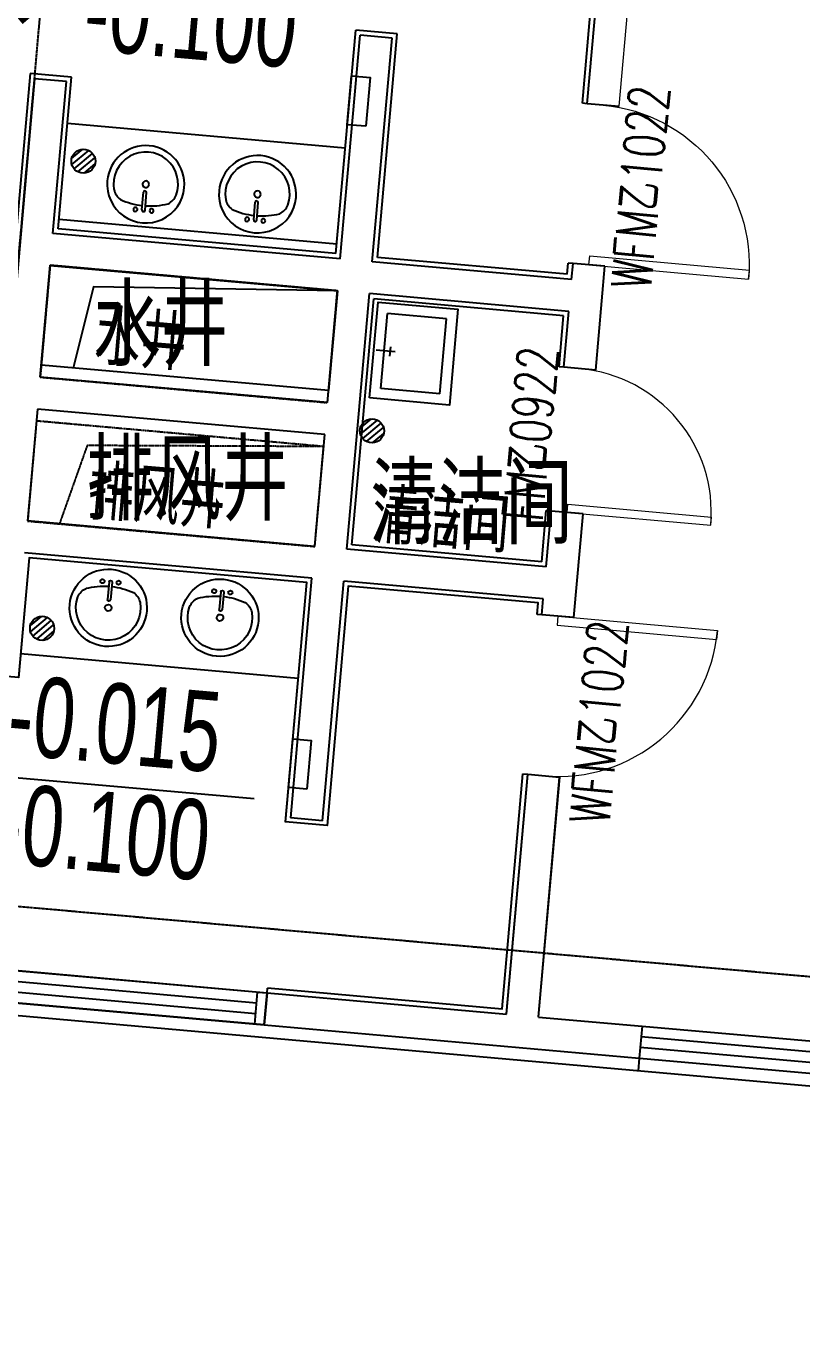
# Model space of a CAD drawing. Header units: millimetres. Extents: x -174040 to 151923, y -227569 to 142020.
# Drawn here: x -61603 to -56764, y 2727 to 10954 of the extents above; entities that cross this region are included whole.
import ezdxf
from ezdxf.enums import TextEntityAlignment as Align

# ---------------------------------------------------------------- set-up
doc = ezdxf.new("R2010")
doc.units = ezdxf.units.MM
doc.header["$LTSCALE"] = 5
for name, pattern in [('E-RG-1F$0$$0$DOTE', [2.42, 2, -0.2, 0.02, -0.2]), ('E1-RW-1F$0$DASH', [0.35, 0.25, -0.1]), ('XRE2$0$HIDDEN', [0.375, 0.25, -0.125]), ('管井留洞1F$0$DASH', [0.35, 0.25, -0.1])]:
    doc.linetypes.add(name, pattern=pattern)
for name, color, linetype in [('00外装饰面', 21, 'Continuous'), ('A-SYMB-DOOR', 4, 'Continuous'), ('A-SYMB-DOOR1', 4, 'Continuous'), ('A—墙体', 7, 'Continuous'), ('A—设备管丼、主管符号', 50, 'Continuous'), ('A—轴线、尺寸', 1, 'Continuous'), ('A—门窗', 135, 'Continuous'), ('E1-RW-1F$0$A-HOLE', 2, 'Continuous'), ('E1-RW-1F$0$LVTRY', 6, 'Continuous'), ('I—平面—卫生间隔断（不到顶）', 48, 'Continuous'), ('I—平面—文字', 40, 'Continuous'), ('I—平面—文字（放大1：100）', 40, 'XRE2$0$HIDDEN'), ('I—平面—标高', 40, 'Continuous'), ('I—平面—洁具2', 44, 'Continuous'), ('I—平面—装饰面层线', 192, 'Continuous'), ('I—平面—门', 22, 'Continuous'), ('S-EQ1', 2, 'Continuous'), ('轴线100', 1, 'Continuous')]:
    doc.layers.add(name, color=color, linetype=linetype)
for name, color, linetype, lineweight in [('E1-RW-1F$0$A-DOOR', 32, 'Continuous', 5), ('E1-RW-1F$0$A-GLAZ-CWMG', 3, 'Continuous', 5), ('E1-RW-3F$0$A-GLAZ-CWMG', 3, 'Continuous', 5), ('E1-RW-3F$0$A-WALL', 7, 'Continuous', 5)]:
    doc.layers.add(name, color=color, linetype=linetype, lineweight=lineweight)
doc.styles.add('ARIAL', font='arial.ttf')
doc.styles.add('E-RT-1F$0$XD2008', font='xd-hzs.shx', dxfattribs={"width": 0.7, "bigfont": 'xd-hztxt.shx'})
doc.styles.add('ECADI-TXT', font='simplex.shx', dxfattribs={"bigfont": 'hztxt.shx'})
doc.styles.add('XD2008', font='SIMYOU.TTF', dxfattribs={"width": 0.7})
doc.styles.add('幼圆', font='SIMYOU.TTF', dxfattribs={"width": 0.7})
doc.dimstyles.new('200', dxfattribs={"dimscale": 200, "dimtxt": 2.5, "dimasz": 2, "dimexe": 1, "dimexo": 1, "dimgap": 0.8, "dimtad": 1, "dimdec": 0, "dimdsep": 46, "dimtxsty": 'ARIAL', "dimblk1": 'ARCHTICK', "dimblk2": 'ARCHTICK', "dimsah": 1, "dimcen": -0.9, "dimdle": 1, "dimclrd": 256, "dimclre": 256, "dimclrt": 40, "dimaunit": 1, "dimadec": 0, "dimazin": 0, "dimtfac": 0.35, "dimtdec": 0, "dimtix": 1, "dimtmove": 2, "dimatfit": 3, "dimldrblk": 'ARCHTICK', "dimfxl": 0, "dimtvp": 0.8, "dimtolj": 1, "dimtzin": 0, "dimarcsym": 0})

# ---------------------------------------------------------------- blocks, each defined once
blk = doc.blocks.new('_ArchTick')
at = {"color": 0, "linetype": 'ByBlock', "const_width": 0.15}
blk.add_lwpolyline([(-0.5, -0.5), (0.5, 0.5)], dxfattribs=at)
blk = doc.blocks.new('*D249')
at = {"layer": 'A—轴线、尺寸', "linetype": 'ByBlock', "lineweight": -2}
for p, q in [((-68536.2, 2621.4), (-68981.8, -2403.2)), ((3053.2, -8590.5), (-69163.4, -2186.3)), ((3281.9, -3747.5), (2836.4, -8772.1))]:
    blk.add_line(p, q, dxfattribs=at)
at = {"layer": 'Defpoints', "color": 0, "linetype": 'ByBlock'}
for p in [(-68518.6, 2820.6), (-68964.1, -2204), (3299.6, -3548.3)]:
    blk.add_point(p, dxfattribs=at)
at = {"layer": 'A—轴线、尺寸', "linetype": 'ByBlock', "lineweight": -2, "xscale": 400, "yscale": 400, "zscale": 400}
for p, rotation in [((-68964.1, -2204), 174.9322288641356), ((2854, -8572.9), 354.9322288641357)]:
    blk.add_blockref('_ArchTick', p, dxfattribs=dict(at, rotation=rotation))
at = {"layer": 'A—轴线、尺寸', "color": 40, "linetype": 'ByBlock', "insert": (-33018.4, -4974.8), "char_height": 500, "attachment_point": 5, "rotation": 354.93223, "style": 'ARIAL'}
blk.add_mtext('\\A1;72100', dxfattribs=at)
blk = doc.blocks.new('E1-RW-1F$0$_LV13')
at = {"layer": 'S-EQ1'}
for p, q in [((-0.495, 0.071), (-0.071, 0.495)), ((-0.465, -0.183), (0.183, 0.465)), ((-0.354, -0.354), (0.354, 0.354)), ((-0.183, -0.465), (0.465, 0.183)), ((0.071, -0.495), (0.495, -0.071))]:
    blk.add_line(p, q, dxfattribs=at)
blk.add_circle((0, 0), 0.5, dxfattribs=at)
blk = doc.blocks.new('ECADI-TAG-DOOR')
blk = doc.blocks.new('E1-RW-1F$0$E-WC-BF$0$Sink Vanity-Round - 19_ x 19_-1522437-Level 2 - Program')
for p, q in [((87.1, 247.1), (87.1, 136.3)), ((106.2, 247.1), (106.2, 136.3))]:
    blk.add_line(p, q)
for centre, radius, start, end in [((96.7, 85.2), 241.3, 360, 180), ((45.9, 247.1), 12.7, 360, 180), ((45.9, 247.1), 12.7, 180, 360), ((96.7, 247.1), 9.52, 360, 180), ((147.5, 247.1), 12.7, 360, 180), ((147.5, 247.1), 12.7, 180, 0), ((1.4, 104.3), 104.5, 120.79274, 162.19039), ((96.7, -233), 452.3, 91.20673, 109.20864), ((96.7, -233), 452.3, 70.79136, 88.79327), ((191.9, 104.3), 104.5, 17.80961, 59.20726), ((96.7, 85.2), 241.3, 180, 360), ((96.7, 85.2), 201.4, 165.30711, 14.69289), ((96.7, 85.2), 20.6, 360, 180), ((96.7, 85.2), 20.6, 180, 360), ((96.7, 136.3), 9.52, 180, 360)]:
    blk.add_arc(centre, radius, start, end)
blk = doc.blocks.new('xdc2')
at = {"layer": 'I—平面—洁具2'}
for p, q in [((445630.8, -41461), (445630.8, -41831)), ((445630.8, -41461), (446100.8, -41461)), ((446100.8, -41461), (446100.8, -41831)), ((445865.8, -41763.4), (445865.8, -41881)), ((445630.8, -41831), (446100.8, -41831)), ((445835.8, -41793.4), (445895.8, -41793.4))]:
    blk.add_line(p, q, dxfattribs=at)
blk.add_lwpolyline([(445565.8, -41896), (446165.8, -41896), (446165.8, -41396), (445565.8, -41396)], close=True, dxfattribs=at)
blk = doc.blocks.new('E-RT-1F$0$ECADI-TAG-HGHT（国标）')
at = {"color": 1}
blk.add_line((-2.121, 2.121), (11.768, 2.121), dxfattribs=at)
at = {"color": 1, "const_width": 0.5}
blk.add_lwpolyline([(-2.121, 2.121), (0, 0), (2.121, 2.121)], dxfattribs=at)
at = {"color": 1}
blk.add_point((-1.481, 4.6), dxfattribs=at)
at = {"style": 'E-RT-1F$0$XD2008', "width": 0.7}
blk.add_attdef('FL', text='', height=3, dxfattribs=at).set_placement((-2.689, 2.967), align=Align.RIGHT)
for tag, p in [('F.F.L.', (2.284, 2.967)), ('T.O.S.', (2.284, -1.104))]:
    blk.add_attdef(tag, p, '', height=3, dxfattribs=at)
blk = doc.blocks.new('A$C1C9D1350')
at = {"layer": '轴线100', "linetype": 'E-RG-1F$0$$0$DOTE'}
for p, q in [((-183370.7, -3530.8), (-179831.1, 36390.6)), ((-189358.6, 6625.2), (-108962.1, -504.4))]:
    blk.add_line(p, q, dxfattribs=at)
blk = doc.blocks.new('E1-RW-1F$0$Single-Flush Vision - 0_9 m x 84_-1889678-E 号地块一层平面图  PARCEL E FIRST FLOOR PLAN')
at = {"layer": 'E1-RW-1F$0$A-DOOR'}
for p, q in [((399.2, 76.2), (399.2, 976.2)), ((450, 976.2), (399.2, 976.2)), ((450, 76.2), (450, 976.2)), ((450, 76.2), (399.2, 76.2))]:
    blk.add_line(p, q, dxfattribs=at)
blk.add_arc((450, 76.2), 900, 90, 180, dxfattribs=at)
blk = doc.blocks.new('E1-RW-1F$0$Single-Flush Vision - 0_9 m x 84_-1889222-E 号地块下室层平面图  PARCEL E BASEMENT FLOOR PLAN')
at = {"layer": 'E1-RW-1F$0$A-DOOR'}
for p, q in [((399.2, -76.2), (399.2, -976.2)), ((450, -76.2), (399.2, -76.2)), ((450, -76.2), (450, -976.2)), ((450, -976.2), (399.2, -976.2))]:
    blk.add_line(p, q, dxfattribs=at)
blk.add_arc((450, -76.2), 900, 180, 270, dxfattribs=at)

msp = doc.modelspace()

# ---------------------------------------------------------------- linework, layer by layer
at = {"layer": '00外装饰面', "linetype": 'ByBlock', "ltscale": 5}
for p, q in [((-67246.2, 5281.7), (-38708.4, 2748.9)), ((-57777.3, 4519.9), (-57784.3, 4440.4))]:
    msp.add_line(p, q, dxfattribs=at)
at = {"layer": 'A—墙体'}
for p, q in [((-58102.3, 10472), (-57969.7, 11966.1)), ((-59643.7, 9504.5), (-59519.8, 10899)), ((-59643.7, 9504.5), (-59519.8, 10899)), ((-59320.4, 10881.3), (-59519.8, 10899)), ((-59320.4, 10881.3), (-59519.8, 10899)), ((-59444.3, 9486.8), (-59320.4, 10881.3)), ((-59444.3, 9486.8), (-59320.4, 10881.3)), ((-61551.8, 10627.6), (-61714.9, 8784.8)), ((-61551.8, 10627.6), (-61714.9, 8784.8)), ((-61352.6, 10609.9), (-61551.8, 10627.6)), ((-61352.6, 10609.9), (-61551.8, 10627.6)), ((-61436.6, 9663.6), (-61352.6, 10609.9)), ((-61436.6, 9663.6), (-61352.6, 10609.9)), ((-57903.1, 10454.3), (-58102.3, 10472)), ((-57903.1, 10454.3), (-58102.3, 10472)), ((-59643.7, 9504.5), (-61436.6, 9663.6)), ((-59643.7, 9504.5), (-61436.6, 9663.6)), ((-61516.2, 8767.1), (-61454.3, 9464.4)), ((-61516.2, 8767.1), (-61454.3, 9464.4)), ((-59661.4, 9305.3), (-61454.3, 9464.4)), ((-59661.4, 9305.3), (-61454.3, 9464.4)), ((-58199.6, 9376.3), (-59444.3, 9486.8)), ((-58199.6, 9376.3), (-58190.7, 9475.9)), ((-57991.5, 9458.3), (-58190.7, 9475.9)), ((-57991.5, 9458.3), (-58190.7, 9475.9)), ((-58049, 8810.9), (-57991.5, 9458.3)), ((-59723.3, 8608), (-59661.4, 9305.3)), ((-59723.3, 8608), (-59661.4, 9305.3)), ((-59603.6, 7694.1), (-59462, 9287.6)), ((-59603.6, 7694.1), (-59462, 9287.6)), ((-58217.2, 9177.1), (-59462, 9287.6)), ((-58248.1, 8828.6), (-58217.2, 9177.1)), ((-58049, 8810.9), (-58248.1, 8828.6)), ((-58049, 8810.9), (-58248.1, 8828.6)), ((-59723.3, 8608), (-61516.2, 8767.1)), ((-59723.3, 8608), (-61516.2, 8767.1)), ((-61533.9, 8567.9), (-61595.8, 7870.9)), ((-61533.9, 8567.9), (-61595.8, 7870.9)), ((-59740.9, 8408.8), (-61533.9, 8567.9)), ((-59740.9, 8408.8), (-61533.9, 8567.9)), ((-59802.8, 7711.7), (-59740.9, 8408.8)), ((-59802.8, 7711.7), (-59740.9, 8408.8)), ((-58358.7, 7583.6), (-58327.7, 7932.1)), ((-58358.7, 7583.6), (-58327.7, 7932.1)), ((-58128.5, 7914.4), (-58327.7, 7932.1)), ((-58128.5, 7914.4), (-58327.7, 7932.1)), ((-58186, 7267.1), (-58128.5, 7914.4)), ((-58186, 7267.1), (-58128.5, 7914.4)), ((-59802.8, 7711.7), (-61595.8, 7870.9)), ((-59802.8, 7711.7), (-61595.8, 7870.9)), ((-59820.5, 7512.5), (-61613.5, 7671.6)), ((-59820.5, 7512.5), (-61613.5, 7671.6)), ((-58358.7, 7583.6), (-59603.6, 7694.1)), ((-58358.7, 7583.6), (-59603.6, 7694.1)), ((-59953.1, 6018.7), (-59820.5, 7512.5)), ((-59953.1, 6018.7), (-59820.5, 7512.5)), ((-59753.9, 6001), (-59621.3, 7494.8)), ((-59753.9, 6001), (-59621.3, 7494.8)), ((-58376.3, 7384.4), (-59621.3, 7494.8)), ((-58376.3, 7384.4), (-59621.3, 7494.8)), ((-58406.2, 7387), (-58406.2, 7387)), ((-58385.2, 7284.8), (-58376.3, 7384.4)), ((-58385.2, 7284.8), (-58376.3, 7384.4)), ((-58186, 7267.1), (-58385.2, 7284.8)), ((-58186, 7267.1), (-58385.2, 7284.8)), ((-58606.2, 4794.3), (-58473.6, 6288.7)), ((-58606.2, 4794.3), (-58473.6, 6288.7)), ((-58606.1, 4795.8), (-58473.5, 6290.2)), ((-58274.4, 6271), (-58473.6, 6288.7)), ((-58274.4, 6271), (-58473.6, 6288.7)), ((-58407, 4776.6), (-58274.4, 6271)), ((-58407, 4776.6), (-58274.4, 6271)), ((-58406.9, 4778.1), (-58274.2, 6272.5)), ((-59753.9, 6001), (-59953.2, 6018.7)), ((-59753.9, 6001), (-59953.2, 6018.7)), ((-60118, 4727.7), (-60100.4, 4926.9)), ((-60118, 4727.7), (-60100.4, 4926.9)), ((-60100.4, 4926.9), (-58606.2, 4794.3)), ((-60100.4, 4926.9), (-58606.2, 4794.3)), ((-58407, 4776.6), (-57759.6, 4719.1)), ((-58407, 4776.6), (-57759.6, 4719.1)), ((-60118, 4727.7), (-57777.3, 4519.9)), ((-60118, 4727.7), (-57777.3, 4519.9)), ((-57759.6, 4719.1), (-57777.3, 4519.9)), ((-57759.6, 4719.1), (-57777.3, 4519.9))]:
    msp.add_line(p, q, dxfattribs=at)
at = {"layer": 'A—设备管丼、主管符号'}
msp.add_lwpolyline([(-61508.9, 8841.5), (-61454.1, 9464.1), (-59661.7, 9305.2), (-59716.7, 8683)], close=True, dxfattribs=at)
msp.add_lwpolyline([(-59661.7, 9305.2), (-61184.2, 9330.9), (-61310.5, 8823.9)], dxfattribs=at)
at = {"layer": 'A—设备管丼、主管符号', "linetype": '管井留洞1F$0$DASH'}
msp.add_lwpolyline([(-59747.5, 8334.2), (-61539.7, 8493.4), (-61594.7, 7869.6), (-59802.8, 7710.9)], close=True, dxfattribs=at)
msp.add_lwpolyline([(-59747.5, 8334.2), (-61223.4, 8340.4), (-61396.4, 7852.4)], dxfattribs=at)
at = {"layer": 'A—门窗'}
for p, q in [((-65080.8, 5369), (-60100.4, 4926.9)), ((-65080.6, 5370.5), (-60100.2, 4928.4)), ((-65080.6, 5370.5), (-60100.2, 4928.4)), ((-65098.5, 5169.8), (-60118, 4727.7)), ((-65098.5, 5169.8), (-60118, 4727.7)), ((-65098.3, 5171.3), (-60117.9, 4729.2)), ((-62566.6, 5078.9), (-60166, 4865.8)), ((-62566.6, 5078.9), (-60166, 4865.8)), ((-62572.5, 5012.5), (-60171.9, 4799.4)), ((-62572.5, 5012.5), (-60171.9, 4799.4)), ((-57758.8, 4720), (-56264.7, 4588.2)), ((-57765.4, 4654.3), (-56270.5, 4521.8)), ((-57771.2, 4587.9), (-56276.4, 4455.4)), ((-57776.4, 4520.8), (-56282.2, 4388.9))]:
    msp.add_line(p, q, dxfattribs=at)
msp.add_lwpolyline([(-60160, 4932.2), (-60100.4, 4926.9), (-60118, 4727.7), (-60177.8, 4733)], close=True, dxfattribs=at)
msp.add_lwpolyline([(-60160, 4932.2), (-60100.4, 4926.9), (-60118, 4727.7), (-60177.8, 4733)], close=True, dxfattribs=at)
at = {"layer": 'E1-RW-1F$0$A-GLAZ-CWMG'}
msp.add_line((-65080.8, 5369), (-60100.4, 4926.9), dxfattribs=at)
at = {"layer": 'E1-RW-1F$0$A-HOLE', "linetype": 'E1-RW-1F$0$DASH'}
msp.add_lwpolyline([(-59661.4, 9305.3), (-61454.3, 9464.4), (-61516.2, 8767.1), (-59723.3, 8608)], close=True, dxfattribs=at)
msp.add_lwpolyline([(-59661.4, 9305.3), (-61454.3, 9464.4), (-61516.2, 8767.1), (-59723.3, 8608)], close=True, dxfattribs=at)
at = {"layer": 'E1-RW-3F$0$A-GLAZ-CWMG'}
msp.add_line((-65098.3, 5171.3), (-60117.9, 4729.2), dxfattribs=at)
at = {"layer": 'E1-RW-3F$0$A-WALL'}
msp.add_line((-57903, 10455.8), (-57752.7, 12149.1), dxfattribs=at)
at = {"layer": 'E1-RW-3F$0$A-WALL', "lineweight": 13}
for p, q in [((-58606.1, 4795.8), (-58473.5, 6290.2)), ((-58406.9, 4778.1), (-58274.2, 6272.5))]:
    msp.add_line(p, q, dxfattribs=at)
at = {"layer": 'I—平面—卫生间隔断（不到顶）', "ltscale": 3}
for p, q in [((-59612.6, 10194.4, 0), (-61345.8, 10348.2, 0)), ((-59665.6, 9596.8, 0), (-61398.8, 9750.6, 0)), ((-59906.1, 6887.6), (-61639.3, 7041.5))]:
    msp.add_line(p, q, dxfattribs=at)
at = {"layer": 'I—平面—洁具2', "elevation": 0}
for points in [[(-59485, 10331.2), (-59599.5, 10341.3), (-59572.5, 10645.1), (-59458, 10635), (-59485, 10331.2)], [(-59485, 10331.2), (-59599.5, 10341.3), (-59572.5, 10645.1), (-59458, 10635), (-59485, 10331.2)], [(-59851.8, 6197.6), (-59966.4, 6207.8), (-59939.4, 6511.6), (-59824.8, 6501.4), (-59851.8, 6197.6)], [(-59851.8, 6197.6), (-59966.4, 6207.8), (-59939.4, 6511.6), (-59824.8, 6501.4), (-59851.8, 6197.6)]]:
    msp.add_lwpolyline(points, dxfattribs=at)
at = {"layer": 'I—平面—装饰面层线'}
for p, q in [((-58132.2, 10474.7), (-58002.3, 11938.9)), ((-59670.9, 9537), (-59547, 10931.5)), ((-59287.9, 10908.5), (-59547, 10931.5)), ((-59411.8, 9514), (-59287.9, 10908.5)), ((-61579.1, 10660.1), (-61742.1, 8817.3)), ((-61320.1, 10637.1), (-61579.1, 10660.1)), ((-61404.1, 9690.8), (-61320.1, 10637.1)), ((-58102.3, 10472), (-58132.2, 10474.7)), ((-59670.9, 9537), (-61404.1, 9690.8)), ((-58226.8, 9408.9), (-59411.8, 9514)), ((-58226.8, 9408.9), (-58220.6, 9478.6)), ((-58190.7, 9475.9), (-58220.6, 9478.6)), ((-59571, 7721.3), (-59434.8, 9255)), ((-58249.7, 9149.9), (-59434.8, 9255)), ((-58278, 8831.2), (-58249.7, 9149.9)), ((-58248.1, 8828.6), (-58278, 8831.2)), ((-58385.9, 7616.1), (-58357.6, 7934.8)), ((-58327.7, 7932.1), (-58357.6, 7934.8)), ((-58385.9, 7616.1), (-59571, 7721.3)), ((-61586.2, 7639.1), (-61652.5, 6892.3)), ((-59985.6, 5991.4), (-59853, 7485.3)), ((-58415.1, 7287.4), (-58408.9, 7357.1)), ((-58379, 7354.5), (-58379, 7354.5)), ((-58385.2, 7284.8), (-58415.1, 7287.4)), ((-58473.6, 6288.7), (-58503.5, 6291.3)), ((-60100.4, 4926.9), (-60097.7, 4956.8))]:
    msp.add_line(p, q, dxfattribs=at)
for points in [[(-58415, 7288.9), (-58408.8, 7358.6), (-59593.9, 7463.9), (-59726.1, 5969.9), (-59985.5, 5992.9), (-59852.9, 7486.8), (-61586.1, 7640.6), (-61652.4, 6893.8), (-61911.4, 6916.7), (-61765.5, 8559.9), (-67084.8, 9031.9), (-67318.1, 6402.4), (-66819.6, 6358.2), (-66890.3, 5560.5), (-65078.1, 5399.7)], [(-60097.6, 4958.3), (-58633.3, 4828.3), (-58503.3, 6292.8)]]:
    msp.add_lwpolyline(points, dxfattribs=at)

# ---------------------------------------------------------------- block references
at = {"layer": 'A-SYMB-DOOR1'}
ref = msp.add_blockref('ECADI-TAG-DOOR', (-56840.4, 11702.5, 0), dxfattribs=dict(at, xscale=100.0000000022703, yscale=100.0000000022703, zscale=100.0000000022703, rotation=84.67699833131618))
ref.add_attrib('门窗主编号1', 'WFM乙1022', dxfattribs={"layer": 'A-SYMB-DOOR', "height": 250, "rotation": 84.677, "style": 'ECADI-TXT', "width": 0.7}).set_placement((-57587.5, 10572.1, 0), align=Align.RIGHT)
ref = msp.add_blockref('ECADI-TAG-DOOR', (-57534.5, 9105.6, 0), dxfattribs=dict(at, xscale=100.0000000022703, yscale=100.0000000022703, zscale=100.0000000022703, rotation=84.67699833131618))
ref.add_attrib('门窗主编号1', 'FM乙0922', dxfattribs={"layer": 'A-SYMB-DOOR', "height": 250, "rotation": 84.677, "style": 'ECADI-TXT', "width": 0.7}).set_placement((-58281.2, 8944.2, 0), align=Align.RIGHT)
ref = msp.add_blockref('ECADI-TAG-DOOR', (-57192.1, 6359.8, 0), dxfattribs=dict(at, xscale=100.0000000022703, yscale=100.0000000022703, zscale=100.0000000022703, rotation=84.67699833131618))
ref.add_attrib('门窗主编号1', 'WFM乙1022', dxfattribs={"layer": 'A-SYMB-DOOR', "height": 250, "rotation": 84.677, "style": 'ECADI-TXT', "width": 0.7}).set_placement((-57846.6, 7237, 0), align=Align.RIGHT)
at = {"layer": 'E1-RW-1F$0$LVTRY', "ltscale": 5, "xscale": 150.0000000000001, "yscale": 150.0000000000001, "zscale": 150.0000000000001, "rotation": 354.9272257773361}
for p in [(-61247.1, 10113.6), (-61247.1, 10113.6), (-59445.5, 8431.8), (-59445.5, 8431.8), (-61504.9, 7200.4), (-61504.9, 7200.4)]:
    msp.add_blockref('E1-RW-1F$0$_LV13', p, dxfattribs=at)
at = {"layer": 'I—平面—标高'}
ref = msp.add_blockref('E-RT-1F$0$ECADI-TAG-HGHT（国标）', (-61621.3, 11027.7), dxfattribs=dict(at, xscale=166.6666666664841, yscale=166.6666666664841, zscale=166.6666666664841, rotation=354.9467070263355))
ref.add_attrib('F.F.L.', '-0.015', (-61187.7, 11485.8), dxfattribs={"layer": '0', "height": 500, "rotation": 354.94671, "style": '幼圆', "width": 0.7})
ref.add_attrib('T.O.S.', '-0.100', (-61258.4, 10810.8), dxfattribs={"layer": '0', "height": 500, "rotation": 354.94671, "style": '幼圆', "width": 0.7})
ref = msp.add_blockref('E-RT-1F$0$ECADI-TAG-HGHT（国标）', (-62166.8, 5959.5), dxfattribs=dict(at, xscale=166.6666666664841, yscale=166.6666666664841, zscale=166.6666666664841, rotation=354.9467070263355))
ref.add_attrib('F.F.L.', '-0.015', (-61733.2, 6417.7), dxfattribs={"layer": '0', "height": 500, "rotation": 354.94671, "style": '幼圆', "width": 0.7})
ref.add_attrib('T.O.S.', '-0.100', (-61803.9, 5742.6), dxfattribs={"layer": '0', "height": 500, "rotation": 354.94671, "style": '幼圆', "width": 0.7})
at = {"layer": 'I—平面—洁具2', "rotation": 174.9266938544185}
for p in [(-60753.5, 10046, 0), (-60056.2, 9984.1, 0)]:
    msp.add_blockref('E1-RW-1F$0$E-WC-BF$0$Sink Vanity-Round - 19_ x 19_-1522437-Level 2 - Program', p, dxfattribs=at)
at = {"layer": 'I—平面—洁具2', "xscale": -1}
for name, p, rotation in [('xdc2', (-57126.4, -438888, 0), 264.9271310466547), ('E1-RW-1F$0$E-WC-BF$0$Sink Vanity-Round - 19_ x 19_-1522437-Level 2 - Program', (-61003, 7234.9), 354.9277576996101), ('E1-RW-1F$0$E-WC-BF$0$Sink Vanity-Round - 19_ x 19_-1522437-Level 2 - Program', (-60305.7, 7173), 354.9277576996101)]:
    msp.add_blockref(name, p, dxfattribs=dict(at, rotation=rotation))
at = {"layer": 'I—平面—门'}
for p, xscale, yscale, zscale, rotation in [((-58131.3, 9972.6), -1.111111111111113, 1.111111111111113, 1.111111111111113, 84.92975820291609), ((-58131.3, 9972.6), -1.111111111111113, 1.111111111111113, 1.111111111111113, 84.92975820291609), ((-58414.1, 6785.4), 1.111111111111109, 1.111111111111109, 1.111111111111109, 84.9266021079437), ((-58414.1, 6785.4), 1.111111111111109, 1.111111111111109, 1.111111111111109, 84.9266021079437)]:
    msp.add_blockref('E1-RW-1F$0$Single-Flush Vision - 0_9 m x 84_-1889222-E 号地块下室层平面图  PARCEL E BASEMENT FLOOR PLAN', p, dxfattribs=dict(at, xscale=xscale, yscale=yscale, zscale=zscale, rotation=rotation))
at = {"layer": 'I—平面—门', "rotation": 264.9273205546914}
msp.add_blockref('E1-RW-1F$0$Single-Flush Vision - 0_9 m x 84_-1889678-E 号地块一层平面图  PARCEL E FIRST FLOOR PLAN', (-58264.2, 8378.2), dxfattribs=at)
msp.add_blockref('E1-RW-1F$0$Single-Flush Vision - 0_9 m x 84_-1889678-E 号地块一层平面图  PARCEL E FIRST FLOOR PLAN', (-58264.2, 8378.2), dxfattribs=at)
at = {"layer": '轴线100'}
msp.add_blockref('A$C1C9D1350', (120517.4, -520.6), dxfattribs=at)

# ---------------------------------------------------------------- texts
at = {"layer": 'I—平面—文字', "linetype": 'ByBlock', "style": 'XD2008', "width": 0.7}
for s, p in [('水井', (-61184.8, 8884.7, 0)), ('排风井', (-61227.8, 7920.9, 0)), ('清洁间', (-59454.6, 7772.6, 0))]:
    msp.add_text(s, height=440.64, rotation=360, dxfattribs=at).set_placement(p)
at = {"layer": 'I—平面—文字（放大1：100）', "linetype": 'ByBlock', "style": 'XD2008', "width": 0.7}
for s, p in [('水井', (-61184.8, 8884.7, 0)), ('排风井', (-61227.8, 7920.9, 0)), ('清洁间', (-59454.6, 7772.6, 0))]:
    msp.add_text(s, height=300, rotation=355.17739, dxfattribs=at).set_placement(p)

# ---------------------------------------------------------------- dimensions: what is measured, and where the dimension line sits
at = {"layer": 'A—轴线、尺寸', "linetype": 'ByBlock'}
dim = msp.add_linear_dim(base=(-68964.1, -2204), p1=(3299.6, -3548.3), p2=(-68518.6, 2820.6), angle=354.93223, dimstyle='200', dxfattribs=at)
dim.commit()
dim.dimension.update_dxf_attribs({"geometry": '*D249', "text_midpoint": (-33018.4, -4974.8)})

doc.saveas('drawing.dxf')
